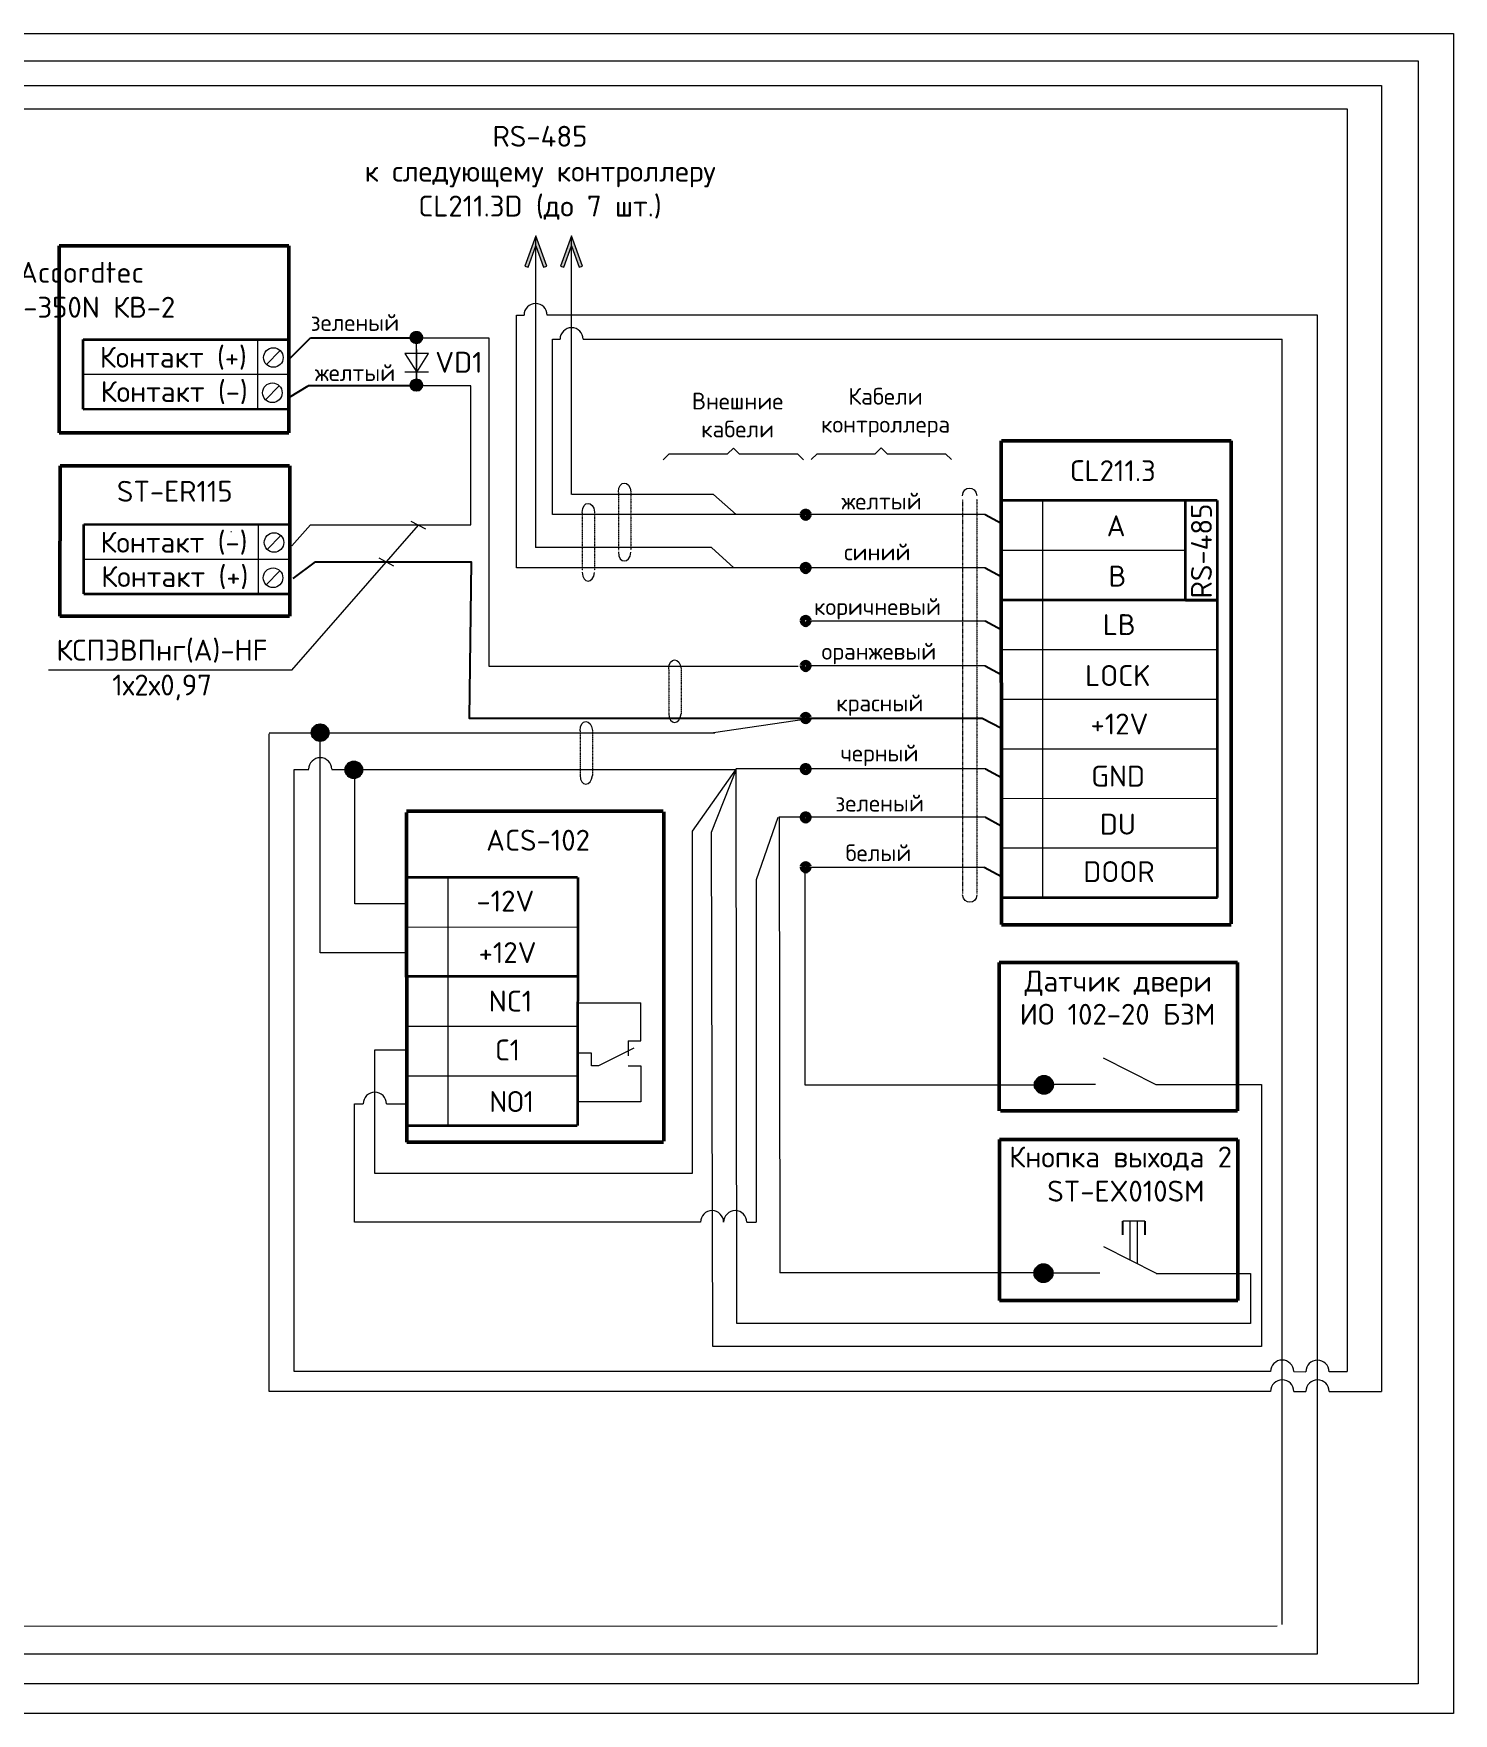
# Model space of a CAD drawing. Header units: millimetres. Extents: x -197802 to 287448, y -91833 to 169529.
# Drawn here: x -4239 to 12723, y 140908 to 160976 of the extents above; entities that cross this region are included whole.
import ezdxf

# ---------------------------------------------------------------- set-up
doc = ezdxf.new("R2010")
doc.units = ezdxf.units.MM
for name, pattern in [('AI-Linetype-1', [1.693333, 0.846667, -0.846667]), ('AI-Linetype-11', [2.469444, 1.058333, -1.411111]), ('AI-Linetype-12', [2.469444, 1.058333, -1.411111]), ('AI-Linetype-2', [2.469444, 1.058333, -1.411111]), ('AI-Linetype-7', [2.469444, 1.058333, -1.411111]), ('AI-Linetype-8', [2.469444, 1.058333, -1.411111])]:
    doc.linetypes.add(name, pattern=pattern)
doc.layers.add('СКУД', color=7, linetype='Continuous')
doc.layers.add('Слой 1', color=7, linetype='Continuous')
doc.styles.get("Standard").update_dxf_attribs({"font": 'arial.ttf'})

# ---------------------------------------------------------------- blocks, each defined once
blk = doc.blocks.new('block 4')
at = {"layer": 'Слой 1'}
h = blk.add_hatch(color=7, dxfattribs=at)
h.dxf.hatch_style = 2
h.paths.add_polyline_path([(147.155, -98.653), (147.215, -98.819), (146.13, -99.214), (147.215, -99.609), (147.155, -99.775), (145.614, -99.214)])
at = {"layer": 'Слой 1', "lineweight": 0}
blk.add_lwpolyline([(147.155, -98.653), (147.215, -98.819), (146.13, -99.214), (147.215, -99.609), (147.155, -99.775), (145.614, -99.214), (147.155, -98.653)], dxfattribs=at)

msp = doc.modelspace()

# ---------------------------------------------------------------- hatches: boundary and pattern name
at = {"layer": 'СКУД', "lineweight": 18, "true_color": 0x000000}
h = msp.add_hatch(dxfattribs=at)
h.set_pattern_fill('ANGLE', color=18, scale=0.64, angle=90)
h.set_pattern_definition([(90, (-28523.1786, 150577.213), (-4.4704, 1e-15), [3.2512, -1.2192]), (180, (-28523.1786, 150577.213), (-2e-15, -4.4704), [3.2512, -1.2192])])
h.paths.add_polyline_path([(335, 157415), (335, 157345), (335, 157275, 0.999967)])
h.paths.add_polyline_path([(265, 157345, 0.414214), (335, 157275), (335, 157345)])
h.paths.add_polyline_path([(265, 157345), (335, 157345), (335, 157415, 0.414233)])
h = msp.add_hatch(dxfattribs=at)
h.set_pattern_fill('ANGLE', color=18, scale=0.64, angle=90)
h.set_pattern_definition([(90, (-28523.1786, 150009.741), (-4.4704, 1e-15), [3.2512, -1.2192]), (180, (-28523.1786, 150009.741), (-2e-15, -4.4704), [3.2512, -1.2192])])
h.paths.add_polyline_path([(335, 156847), (335, 156777), (335, 156708, 0.999967)])
h.paths.add_polyline_path([(265, 156777, 0.414214), (335, 156708), (335, 156777)])
h.paths.add_polyline_path([(265, 156777), (335, 156777), (335, 156847, 0.414233)])
h = msp.add_hatch(dxfattribs=at)
h.set_pattern_fill('ANGLE', color=18, scale=0.924)
h.set_pattern_definition([(0, (-32790.841, 194288.032), (0, 6.45414), [4.69392, -1.76022]), (90, (-32790.841, 194288.032), (-6.45414, 4e-16), [4.69392, -1.76022])])
h.paths.add_polyline_path([(-916, 152624), (-816, 152624), (-715, 152624, -0.999967)])
h.paths.add_polyline_path([(-816, 152725, -0.414214), (-715, 152624), (-816, 152624)])
h.paths.add_polyline_path([(-816, 152725), (-816, 152624), (-916, 152624, -0.414233)])
h = msp.add_hatch(dxfattribs=at)
h.set_pattern_fill('ANGLE', color=18, scale=0.924)
h.set_pattern_definition([(0, (-32388.4823, 193843.685), (0, 6.45414), [4.69392, -1.76022]), (90, (-32388.4823, 193843.685), (-6.45414, 4e-16), [4.69392, -1.76022])])
h.paths.add_polyline_path([(-514, 152180), (-413, 152180), (-313, 152180, -0.999967)])
h.paths.add_polyline_path([(-413, 152280, -0.414214), (-313, 152180), (-413, 152180)])
h.paths.add_polyline_path([(-413, 152280), (-413, 152180), (-514, 152180, -0.414233)])
h = msp.add_hatch(dxfattribs=at)
h.set_pattern_fill('ANGLE', color=18)
h.set_pattern_definition([(0, (-2743.671, 193507.992), (0, 6.985), [5.08, -1.905]), (90, (-2743.671, 193507.992), (-6.985, 4e-16), [5.08, -1.905])])
h.paths.add_polyline_path([(7940, 148417), (7831, 148417), (7722, 148417, 0.999967)])
h.paths.add_polyline_path([(7831, 148526, 0.414214), (7722, 148417), (7831, 148417)])
h.paths.add_polyline_path([(7831, 148526), (7831, 148417), (7940, 148417, 0.414233)])
h = msp.add_hatch(dxfattribs=at)
h.set_pattern_fill('ANGLE', color=18)
h.set_pattern_definition([(0, (-2748.429, 191257.6915), (0, 6.985), [5.08, -1.905]), (90, (-2748.429, 191257.6915), (-6.985, 4e-16), [5.08, -1.905])])
h.paths.add_polyline_path([(7935, 146167), (7826, 146167), (7717, 146167, 0.999967)])
h.paths.add_polyline_path([(7826, 146276, 0.414214), (7717, 146167), (7826, 146167)])
h.paths.add_polyline_path([(7826, 146276), (7826, 146167), (7935, 146167, 0.414233)])

# ---------------------------------------------------------------- linework, layer by layer
at = {"lineweight": 50}
for p, q in [((-3934, 158442), (-3934, 156205)), ((-1188, 158442), (-1188, 156205)), ((7322, 156109), (7324, 150332)), ((10068, 156109), (10067, 150340)), ((-3923, 155813), (-3925, 154015)), ((-1179, 155813), (-1179, 154015)), ((217, 151672), (219, 147732)), ((3291, 151679), (3291, 147744)), ((7297, 149878), (7298, 148107)), ((10143, 149878), (10144, 148107)), ((7302, 147762), (7301, 145840)), ((10149, 147762), (10148, 145841))]:
    msp.add_line(p, q, dxfattribs=at)
at = {"color": 251, "lineweight": 18, "true_color": 0x636466}
for p, q in [((269, 155151), (443, 155058)), ((-113, 154711), (62, 154617)), ((9037, 146787), (8774, 146787))]:
    msp.add_line(p, q, dxfattribs=at)
at = {"lineweight": 18}
msp.add_line((8499, 146166), (7820, 146166), dxfattribs=at)
for points in [[(9169, 148422), (10432, 148422), (10432, 145290), (3876, 145290), (3860, 151436), (4154, 152182)], [(9171, 146161), (10299, 146161), (10299, 145564), (4164, 145564), (4156, 152189), (4156, 152189)]]:
    msp.add_lwpolyline(points, dxfattribs=at)
at = {"layer": 'СКУД', "color": 1, "lineweight": 18}
for p, q in [((-18516, 160355), (11864, 160354)), ((11864, 160354), (11864, 144754)), ((-1425, 144754), (-1425, 152612)), ((-1423, 152624), (3898, 152624)), ((10540, 144755), (-1425, 144754)), ((10816, 144755), (10962, 144754)), ((11238, 144755), (11864, 144754))]:
    msp.add_line(p, q, dxfattribs=at)
at = {"layer": 'СКУД', "color": 241, "lineweight": 18, "true_color": 0xf7abae}
for p, q in [((-18516, 160077), (11455, 160077)), ((11455, 160077), (11455, 144991)), ((-1125, 152186), (-952, 152186)), ((-1125, 144991), (-1125, 152186)), ((-676, 152186), (4153, 152186)), ((10540, 144991), (-1125, 144991)), ((10815, 144991), (10961, 144990)), ((11237, 144991), (11455, 144991))]:
    msp.add_line(p, q, dxfattribs=at)
at = {"layer": 'СКУД', "color": 5, "lineweight": 18}
for p, q in [((1531, 157614), (1621, 157614)), ((3858, 154835), (1759, 154835)), ((4128, 154595), (3858, 154835))]:
    msp.add_line(p, q, dxfattribs=at)
at = {"layer": 'СКУД', "color": 3}
for p, q in [((-1187, 157087), (-932, 157343)), ((-932, 157343), (295, 157343)), ((7135, 151614), (7322, 151512))]:
    msp.add_line(p, q, dxfattribs=at)
at = {"layer": 'СКУД', "color": 7, "lineweight": 18}
for p, q in [((335, 157335), (335, 157345)), ((-1291, 157189), (-1457, 157023)), ((335, 157088), (335, 156777)), ((-1303, 156768), (-1468, 156602)), ((-1283, 154979), (-1449, 154813)), ((-1295, 154558), (-1461, 154392)), ((6860, 150706), (6860, 150702))]:
    msp.add_line(p, q, dxfattribs=at)
at = {"layer": 'СКУД', "color": 18, "lineweight": 18, "true_color": 0x000000}
for p, q in [((335, 157261), (335, 157345)), ((-1876, 155022), (-1884, 155022)), ((-1155, 153370), (358, 155105)), ((-1155, 153371), (-4059, 153371))]:
    msp.add_line(p, q, dxfattribs=at)
at = {"layer": 'СКУД', "color": 40, "lineweight": 18, "true_color": 0xf8d731}
for p, q in [((1961, 157324), (2052, 157324)), ((2327, 157324), (10678, 157324)), ((10678, 141970), (10678, 157324)), ((3884, 155470), (2191, 155470)), ((4154, 155231), (3884, 155470)), ((-11149, 141950), (10617, 141954))]:
    msp.add_line(p, q, dxfattribs=at)
at = {"layer": 'СКУД', "color": 30, "true_color": 0xf8991e}
for p, q in [((-1182, 156633), (-959, 156767)), ((-959, 156770), (312, 156770))]:
    msp.add_line(p, q, dxfattribs=at)
at = {"layer": 'СКУД', "color": 40, "true_color": 0xf8d731}
msp.add_line((7128, 155231), (7319, 155126), dxfattribs=at)
at = {"layer": 'СКУД', "color": 5}
msp.add_line((7128, 154595), (7319, 154491), dxfattribs=at)
at = {"layer": 'СКУД', "color": 7, "lineweight": 35}
msp.add_line((9521, 154209), (9902, 154209), dxfattribs=at)
at = {"layer": 'СКУД', "color": 34}
msp.add_line((7128, 153962), (7319, 153858), dxfattribs=at)
at = {"layer": 'СКУД', "color": 30, "true_color": 0xf26722}
msp.add_line((7128, 153424), (7319, 153320), dxfattribs=at)
at = {"layer": 'СКУД', "color": 1}
msp.add_line((7094, 152797), (7323, 152677), dxfattribs=at)
at = {"layer": 'СКУД', "color": 18, "true_color": 0x000000}
msp.add_line((7135, 152191), (7325, 152087), dxfattribs=at)
at = {"layer": 'СКУД', "color": 3, "lineweight": 18}
for p, q in [((4653, 151610), (4393, 150865)), ((4393, 150865), (4393, 146775)), ((-405, 146775), (-405, 148190)), ((-405, 148190), (-300, 148190)), ((-24, 148190), (218, 148190)), ((3729, 146776), (-405, 146775)), ((4281, 146776), (4393, 146776))]:
    msp.add_line(p, q, dxfattribs=at)
at = {"layer": 'СКУД', "color": 7}
msp.add_line((7116, 151016), (7324, 150905), dxfattribs=at)
at = {"layer": 'СКУД', "color": 1, "lineweight": 18}
for points in [[(-20495, 153819), (-20809, 153819), (-20809, 160976), (12723, 160976), (12723, 140908), (-10927, 140908)], [(4993, 152786), (3883, 152624)], [(221, 149994), (-816, 149994), (-816, 152624)]]:
    msp.add_lwpolyline(points, dxfattribs=at)
at = {"layer": 'СКУД', "color": 241, "lineweight": 18, "true_color": 0xf7abae}
for points in [[(-19846, 153822), (-18652, 153822), (-18652, 160650), (12301, 160650), (12301, 141262), (-11108, 141262)], [(218, 150579), (-399, 150579), (-401, 152180)]]:
    msp.add_lwpolyline(points, dxfattribs=at)
at = {"layer": 'СКУД', "color": 5, "lineweight": 18}
for points in [[(1760, 154835), (1760, 158561)], [(1531, 154595), (1531, 157614)], [(11101, 141621), (11101, 141621), (11101, 157613), (1896, 157613), (1896, 157613), (1896, 157613)], [(340, 157343), (1201, 157343), (1201, 153419), (4897, 153419)], [(7128, 154595), (1531, 154595)], [(-11149, 141618), (11101, 141621)]]:
    msp.add_lwpolyline(points, dxfattribs=at)
at = {"layer": 'СКУД', "color": 40, "lineweight": 18, "true_color": 0xf8d731}
for points in [[(2189, 158191), (2189, 158561)], [(2189, 155470), (2189, 158191)], [(1961, 155231), (1961, 157324)], [(7128, 155231), (1961, 155231)]]:
    msp.add_lwpolyline(points, dxfattribs=at)
at = {"layer": 'СКУД', "color": 7, "lineweight": 50}
for points in [[(-3934, 158442), (-1190, 158442)], [(-1191, 156205), (-3934, 156206)], [(10067, 156109), (7323, 156109)], [(-3923, 155813), (-1180, 155813)], [(-1182, 154015), (-3925, 154016)], [(3281, 151685), (218, 151686)], [(7324, 150328), (10067, 150329)], [(7297, 149878), (10143, 149878)], [(10144, 148107), (7312, 148108)], [(219, 147732), (3285, 147732)], [(10148, 147762), (7302, 147762)], [(7300, 145840), (10148, 145841)]]:
    msp.add_lwpolyline(points, dxfattribs=at)
at = {"layer": 'СКУД', "color": 7, "lineweight": 18}
for points in [[(335, 156788), (335, 157345)], [(335, 157201), (335, 157341)], [(481, 157156), (195, 157156)], [(195, 157156), (338, 156932)], [(335, 157201), (335, 156915)], [(338, 156932), (481, 157156)], [(481, 156932), (195, 156932)], [(4975, 151017), (7116, 151017)], [(4975, 151017), (4975, 148415), (4975, 148415)], [(4976, 148415), (4976, 148415), (4976, 148415), (6950, 148415), (6950, 148416), (7828, 148416)]]:
    msp.add_lwpolyline(points, dxfattribs=at)
at = {"layer": 'СКУД', "color": 7, "lineweight": 35}
for points in [[(-3646, 156491), (-3646, 157323)], [(-3646, 157323), (-1189, 157323)], [(-3646, 156491), (-1202, 156492)], [(9902, 155396), (7335, 155397)], [(9521, 154209), (9521, 155392)], [(9902, 155396), (9902, 150655)], [(-3638, 155113), (-1181, 155114)], [(-3638, 154281), (-3638, 155113)], [(-3638, 154281), (-1194, 154282)], [(9902, 154209), (7335, 154209)], [(2260, 150894), (220, 150894)], [(2262, 150894), (2261, 147933)], [(7324, 150655), (9903, 150654)], [(2257, 149710), (217, 149711)], [(219, 147933), (2257, 147933)]]:
    msp.add_lwpolyline(points, dxfattribs=at)
at = {"layer": 'СКУД', "color": 7, "lineweight": 9}
for points in [[(-1564, 157325), (-1564, 156494)], [(-1188, 156903), (-3649, 156903)], [(7816, 155395), (7816, 150658)], [(-1556, 155116), (-1556, 154284)], [(7323, 154805), (9521, 154804)], [(-1180, 154694), (-3641, 154694)], [(7323, 154212), (9521, 154211)], [(7323, 153618), (9902, 153617)], [(7323, 153024), (9903, 153024)], [(7328, 152433), (9901, 152432)], [(7328, 151840), (9905, 151839)], [(7324, 151248), (9903, 151247)], [(218, 150896), (2260, 150891)], [(712, 150891), (711, 147937)], [(218, 150303), (2266, 150302)], [(223, 149711), (2260, 149711)], [(3017, 149394), (2259, 149394)], [(3017, 148941), (3017, 149397)], [(224, 149118), (2265, 149118)], [(2863, 148941), (3017, 148941)], [(2863, 148941), (3017, 148941)], [(2863, 148941), (2863, 148762)], [(2426, 148796), (2262, 148796)], [(2426, 148642), (2426, 148796)], [(2931, 148856), (2512, 148642)], [(219, 148526), (2265, 148526)], [(2512, 148642), (2426, 148642)], [(2512, 148642), (2426, 148642)], [(2863, 148642), (3017, 148642)], [(2863, 148642), (3017, 148642)], [(3017, 148642), (3017, 148213)], [(3017, 148215), (2261, 148215)]]:
    msp.add_lwpolyline(points, dxfattribs=at)
at = {"layer": 'СКУД', "color": 9, "lineweight": 18, "true_color": 0xd19cc7}
msp.add_lwpolyline([(-1154, 154855), (-930, 155107), (984, 155107), (984, 156768), (340, 156768)], dxfattribs=at)
at = {"layer": 'СКУД', "color": 7, "lineweight": 13}
for points in [[(3283, 155882), (3355, 155954)], [(3355, 155954), (4050, 155954)], [(4050, 155954), (4121, 156025)], [(4121, 156025), (4192, 155954)], [(4192, 155954), (4887, 155954)], [(4887, 155954), (4959, 155882)], [(5050, 155886), (5122, 155957)], [(5122, 155957), (5817, 155957)], [(5817, 155957), (5888, 156028)], [(5888, 156028), (5959, 155957)], [(5959, 155957), (6654, 155957)], [(6654, 155957), (6726, 155886)]]:
    msp.add_lwpolyline(points, dxfattribs=at)
at = {"layer": 'СКУД', "color": 7, "linetype": 'AI-Linetype-11', "lineweight": 9}
for points in [[(2749, 155496), (2749, 154803)], [(2316, 155254), (2316, 154561)]]:
    msp.add_lwpolyline(points, dxfattribs=at)
at = {"layer": 'СКУД', "color": 7, "linetype": 'AI-Linetype-12', "lineweight": 9}
for points in [[(2896, 155501), (2896, 154808)], [(2463, 155259), (2463, 154566)]]:
    msp.add_lwpolyline(points, dxfattribs=at)
at = {"layer": 'СКУД', "color": 7, "linetype": 'AI-Linetype-1', "lineweight": 9}
msp.add_lwpolyline([(6860, 155411), (6860, 150706)], dxfattribs=at)
at = {"layer": 'СКУД', "color": 7, "linetype": 'AI-Linetype-2', "lineweight": 9}
msp.add_lwpolyline([(7028, 155415), (7028, 150702)], dxfattribs=at)
at = {"layer": 'СКУД', "color": 1}
msp.add_lwpolyline([(-1138, 154466), (-869, 154666), (987, 154666), (966, 152796), (7095, 152796)], dxfattribs=at)
at = {"layer": 'СКУД', "color": 34, "lineweight": 18}
msp.add_lwpolyline([(5029, 153962), (7128, 153962)], dxfattribs=at)
at = {"layer": 'СКУД', "color": 7, "linetype": 'AI-Linetype-7', "lineweight": 9}
for points in [[(3350, 153384), (3350, 152849)], [(2290, 152647), (2290, 152112)]]:
    msp.add_lwpolyline(points, dxfattribs=at)
at = {"layer": 'СКУД', "color": 7, "linetype": 'AI-Linetype-8', "lineweight": 9}
for points in [[(3497, 153388), (3497, 152843)], [(2437, 152651), (2437, 152106)]]:
    msp.add_lwpolyline(points, dxfattribs=at)
at = {"layer": 'СКУД', "color": 30, "lineweight": 18, "true_color": 0xf26722}
msp.add_lwpolyline([(7128, 153424), (4986, 153424)], dxfattribs=at)
at = {"layer": 'СКУД', "color": 18, "lineweight": 18, "true_color": 0x000000}
for points in [[(4156, 152191), (3629, 151447), (3629, 147357), (-161, 147357), (-161, 148835), (224, 148835)], [(7135, 152191), (4156, 152191)], [(8539, 148741), (9169, 148422)], [(8448, 148422), (7847, 148422)], [(8862, 146325), (8862, 146787)], [(8950, 146277), (8950, 146787)], [(8543, 146484), (9173, 146166)]]:
    msp.add_lwpolyline(points, dxfattribs=at)
at = {"layer": 'СКУД', "color": 3, "lineweight": 18}
for points in [[(7135, 151614), (4665, 151614)], [(4667, 151612), (4675, 146170)], [(7819, 146169), (4677, 146169)]]:
    msp.add_lwpolyline(points, dxfattribs=at)
at = {"layer": 'СКУД', "color": 18, "lineweight": 25, "true_color": 0x000000}
for points in [[(8774, 146625), (8774, 146787)], [(9037, 146787), (9037, 146625)]]:
    msp.add_lwpolyline(points, dxfattribs=at)
at = {"layer": 'СКУД', "color": 18, "true_color": 0x000000}
for centre, radius in [((335, 157345), 69.7), ((335, 156777), 69.7), ((-816, 152624), 101), ((-413, 152180), 101), ((7831, 148417), 109), ((7826, 146167), 109)]:
    msp.add_circle(centre, radius, dxfattribs=at)
at = {"layer": 'СКУД', "color": 7, "lineweight": 18}
for centre, radius in [((335, 157345), 40.5), ((335, 157345), 40.5), ((-1374, 157106), 117), ((-1386, 156685), 117), ((335, 156777), 40.5), ((335, 156777), 40.5), ((-1366, 154896), 117), ((-1378, 154475), 117)]:
    msp.add_circle(centre, radius, dxfattribs=at)
at = {"layer": 'СКУД', "color": 5, "lineweight": 18}
msp.add_arc((1759, 157614), 138, 0, 180, dxfattribs=at)
at = {"layer": 'СКУД', "color": 40, "lineweight": 18, "true_color": 0xf8d731}
msp.add_arc((2189, 157324), 138, 0, 180, dxfattribs=at)
at = {"layer": 'СКУД', "color": 241, "lineweight": 18, "true_color": 0xf7abae}
for centre in [(-815, 152187), (10677, 144991), (11099, 144990)]:
    msp.add_arc(centre, 138, 0, 180, dxfattribs=at)
at = {"layer": 'СКУД', "color": 3, "lineweight": 18}
for centre in [(-162, 148190), (3867, 146776), (4143, 146776)]:
    msp.add_arc(centre, 138, 0, 180, dxfattribs=at)
at = {"layer": 'СКУД', "color": 1, "lineweight": 18}
for centre in [(10678, 144755), (11100, 144754)]:
    msp.add_arc(centre, 138, 0, 180, dxfattribs=at)
at = {"layer": 'СКУД', "color": 7, "lineweight": 9}
for points in [[(2749, 155496), (2748, 155644), (2886, 155639), (2896, 155501)], [(6860, 155453), (6859, 155580), (7019, 155575), (7028, 155458)], [(2316, 155254), (2315, 155402), (2453, 155397), (2463, 155259)], [(2749, 154785), (2748, 154637), (2886, 154642), (2896, 154780)], [(2316, 154543), (2315, 154395), (2453, 154401), (2463, 154539)], [(3350, 153384), (3348, 153532), (3486, 153526), (3497, 153388)], [(2290, 152647), (2288, 152795), (2426, 152789), (2437, 152651)], [(3350, 152855), (3348, 152707), (3486, 152712), (3497, 152851)], [(2290, 152118), (2288, 151970), (2426, 151975), (2437, 152114)], [(7028, 150687), (7026, 150565), (6869, 150571), (6860, 150687)]]:
    msp.add_open_spline(points, degree=3, dxfattribs=at)
at = {"layer": 'СКУД', "color": 7, "lineweight": 70}
for points, knots in [([(5027, 155233), (5022, 155253), (5006, 155268), (4986, 155268), (4961, 155268), (4945, 155253), (4945, 155233)], [0, 0, 0, 0, 1, 1, 1, 2, 2, 2, 2]), ([(4945, 155233), (4945, 155233), (4945, 155233), (4945, 155228), (4945, 155207), (4961, 155187), (4986, 155187), (5006, 155187), (5027, 155207), (5027, 155228), (5027, 155233), (5027, 155233), (5027, 155233)], [0, 0, 0, 0, 1, 1, 1, 2, 2, 2, 3, 3, 3, 4, 4, 4, 4]), ([(5027, 154597), (5022, 154618), (5006, 154633), (4986, 154633), (4961, 154633), (4945, 154618), (4945, 154597)], [0, 0, 0, 0, 1, 1, 1, 2, 2, 2, 2]), ([(4945, 154597), (4945, 154597), (4945, 154597), (4945, 154592), (4945, 154572), (4961, 154551), (4986, 154551), (5006, 154551), (5027, 154572), (5027, 154592), (5027, 154597), (5027, 154597), (5027, 154597)], [0, 0, 0, 0, 1, 1, 1, 2, 2, 2, 3, 3, 3, 4, 4, 4, 4]), ([(5027, 153964), (5022, 153985), (5006, 154000), (4986, 154000), (4961, 154000), (4945, 153985), (4945, 153964)], [0, 0, 0, 0, 1, 1, 1, 2, 2, 2, 2]), ([(4945, 153964), (4945, 153964), (4945, 153964), (4945, 153959), (4945, 153939), (4961, 153918), (4986, 153918), (5006, 153918), (5027, 153939), (5027, 153959), (5027, 153964), (5027, 153964), (5027, 153964)], [0, 0, 0, 0, 1, 1, 1, 2, 2, 2, 3, 3, 3, 4, 4, 4, 4]), ([(5027, 153426), (5022, 153447), (5006, 153462), (4986, 153462), (4961, 153462), (4945, 153447), (4945, 153426)], [0, 0, 0, 0, 1, 1, 1, 2, 2, 2, 2]), ([(4945, 153426), (4945, 153426), (4945, 153426), (4945, 153421), (4945, 153401), (4961, 153380), (4986, 153380), (5006, 153380), (5027, 153401), (5027, 153421), (5027, 153426), (5027, 153426), (5027, 153426)], [0, 0, 0, 0, 1, 1, 1, 2, 2, 2, 3, 3, 3, 4, 4, 4, 4]), ([(5027, 152804), (5022, 152825), (5006, 152840), (4986, 152840), (4961, 152840), (4945, 152825), (4945, 152804)], [0, 0, 0, 0, 1, 1, 1, 2, 2, 2, 2]), ([(4945, 152804), (4945, 152804), (4945, 152804), (4945, 152799), (4945, 152779), (4961, 152758), (4986, 152758), (5006, 152758), (5027, 152779), (5027, 152799), (5027, 152804), (5027, 152804), (5027, 152804)], [0, 0, 0, 0, 1, 1, 1, 2, 2, 2, 3, 3, 3, 4, 4, 4, 4]), ([(5027, 152193), (5022, 152214), (5006, 152229), (4986, 152229), (4961, 152229), (4945, 152214), (4945, 152193)], [0, 0, 0, 0, 1, 1, 1, 2, 2, 2, 2]), ([(4945, 152193), (4945, 152193), (4945, 152193), (4945, 152188), (4945, 152168), (4961, 152147), (4986, 152147), (5006, 152147), (5027, 152168), (5027, 152188), (5027, 152193), (5027, 152193), (5027, 152193)], [0, 0, 0, 0, 1, 1, 1, 2, 2, 2, 3, 3, 3, 4, 4, 4, 4]), ([(5027, 151616), (5022, 151637), (5006, 151652), (4986, 151652), (4961, 151652), (4945, 151637), (4945, 151616)], [0, 0, 0, 0, 1, 1, 1, 2, 2, 2, 2]), ([(4945, 151616), (4945, 151616), (4945, 151616), (4945, 151611), (4945, 151591), (4961, 151570), (4986, 151570), (5006, 151570), (5027, 151591), (5027, 151611), (5027, 151616), (5027, 151616), (5027, 151616)], [0, 0, 0, 0, 1, 1, 1, 2, 2, 2, 3, 3, 3, 4, 4, 4, 4]), ([(5027, 151021), (5022, 151041), (5006, 151057), (4986, 151057), (4961, 151057), (4945, 151041), (4945, 151021)], [0, 0, 0, 0, 1, 1, 1, 2, 2, 2, 2]), ([(4945, 151021), (4945, 151021), (4945, 151021), (4945, 151016), (4945, 150995), (4961, 150975), (4986, 150975), (5006, 150975), (5027, 150995), (5027, 151016), (5027, 151021), (5027, 151021), (5027, 151021)], [0, 0, 0, 0, 1, 1, 1, 2, 2, 2, 3, 3, 3, 4, 4, 4, 4])]:
    msp.add_open_spline(points, degree=3, knots=knots, dxfattribs=at)

# ---------------------------------------------------------------- block references
at = {"layer": 'СКУД', "xscale": -235.2, "yscale": 235.2, "zscale": 235.2, "rotation": 90}
msp.add_blockref('block 4', (-21574, 192809), dxfattribs=at)
at = {"layer": 'СКУД', "color": 40, "lineweight": 18, "true_color": 0xf8d731, "xscale": -235.2, "yscale": 235.2, "zscale": 235.2, "rotation": 90}
msp.add_blockref('block 4', (-21147, 192809), dxfattribs=at)

# ---------------------------------------------------------------- texts
at = {"color": 32, "lineweight": 18, "true_color": 0xcd6928, "insert": (-4349, 153735), "char_height": 250, "attachment_point": 1}
msp.add_mtext_dynamic_manual_height_columns('\\pxqc,t9;{\\fISOCPEUR|b0|i0|c204|p34;\\C256;КСПЭВПнг(А)-HF 1х2х0,97 }', width=3289.44, gutter_width=66.8, heights=[1225], dxfattribs=at)
at = {"layer": 'СКУД', "color": 7}
for s, insert, char_height, width, attachment_point in [('\\pxqc;{\\fISOCPEUR|b0|i0|c204|p34;RS-485 \\Pк следующему контроллеру \\PCL211.3D (до 7 шт.)}', (-1832, 158751), 250, 7285.87, 7), ('{\\fISOCPEUR|b0|i0|c204|p34;VD\\fISOCPEUR|b0|i0|c0|p34;1}', (560, 156924), 250, 115.22, 7), ('\\pxqc;{\\fISOCPEUR|b0|i0|c204|p34;Кабели ^Jконтроллера}', (6784, 156155), 200, 1690.98, 9), ('\\pxqc;{\\fISOCPEUR|b0|i0|c204|p34;Внешние ^Jкабели}', (5017, 156152), 200, 1690.98, 9), ('\\pxqc;{\\fISOCPEUR|b0|i0|c204|p34;Датчик двери}', (9946, 149462), 250, 2452.5, 9), ('{\\fISOCPEUR|b0|i0|c204|p34;Кнопка выхода 2}', (7416, 147390), 250, 2870.69, 7)]:
    msp.add_mtext(s, dxfattribs=dict(at, insert=insert, char_height=char_height, width=width, attachment_point=attachment_point))
for s, insert, char_height, attachment_point in [('\\pxqc;{\\fISOCPEUR|b0|i0|c0|p34;Accordtec ^JML-350N \\fISOCPEUR|b0|i0|c204|p34;КВ-2}', (-2547, 157581), 250, 9), ('{\\fISOCPEUR|b0|i0|c204|p34;зеленый}', (129, 157424), 200, 9), ('{\\fISOCPEUR|b0|i0|c204|p34;Контакт \\fISOCPEUR|b0|i0|c0|p34;(\\fISOCPEUR|b0|i0|c204|p34;+\\fISOCPEUR|b0|i0|c0|p34;)}', (-1691, 156960), 250, 9), ('{\\fISOCPEUR|b0|i0|c204|p34;желтый}', (82, 156825), 200, 9), ('{\\fISOCPEUR|b0|i0|c204|p34;Контакт\\fISOCPEUR|b0|i0|c0|p34; (\\fISOCPEUR|b0|i0|c204|p34;-\\fISOCPEUR|b0|i0|c0|p34;)}', (-1680, 156550), 250, 9), ('{\\fISOCPEUR|b0|i0|c0|p34;ST-ER115}', (-1861, 155383), 250, 9), ('{\\fISOCPEUR|b0|i0|c204|p34;желтый}', (6372, 155290), 200, 9), ('{\\fISOCPEUR|b0|i0|c204|p34;Контакт \\fISOCPEUR|b0|i0|c0|p34;(\\fISOCPEUR|b0|i0|c204|p34;-\\fISOCPEUR|b0|i0|c0|p34;)}', (-1683, 154750), 250, 9), ('{\\fISOCPEUR|b0|i0|c204|p34;синий}', (6238, 154683), 200, 9), ('{\\fISOCPEUR|b0|i0|c204|p34;Контакт\\fISOCPEUR|b0|i0|c0|p34; (\\fISOCPEUR|b0|i0|c204|p34;+\\fISOCPEUR|b0|i0|c0|p34;)}', (-1673, 154340), 250, 9), ('{\\fISOCPEUR|b0|i0|c204|p34;коричневый\\fISOCPEUR|b0|i0|c0|p34;\\H0.01199x;*\\H0.65x; }', (6603, 153976), 200, 9), ('{\\fISOCPEUR|b0|i0|c204|p34;оранжевый }', (6545, 153442), 200, 9), ('{\\fISOCPEUR|b0|i0|c204|p34;красный}', (6392, 152825), 200, 9), ('{\\fISOCPEUR|b0|i0|c204|p34;черный}', (6333, 152226), 200, 9), ('{\\fISOCPEUR|b0|i0|c204|p34;зеленый}', (6398, 151682), 200, 9), ('{\\fISOCPEUR|b0|i0|c204|p34;белый}', (6247, 151089), 200, 9), ('{\\fISOCPEUR|b0|i0|c204|p34;ИО 102-20 Б3М}', (9880, 149135), 250, 9), ('{\\fISOCPEUR|b0|i0|c0|p34;ST-EX010SM}', (7871, 147022), 250, 7)]:
    msp.add_mtext(s, dxfattribs=dict(at, insert=insert, char_height=char_height, attachment_point=attachment_point))
at = {"layer": 'СКУД', "color": 7, "char_height": 250}
for s, insert, attachment_point, rotation in [('{\\fISOCPEUR|b0|i0|c204|p34;С\\fISOCPEUR|b0|i0|c0|p34;L211.3}', (8149, 155629), 7, 359.9868), ('{\\fISOCPEUR|b0|i0|c0|p34;RS-485}', (9588, 155361), 3, 89.9868), ('{\\fISOCPEUR|b0|i0|c204|p34;А}', (8581, 154970), 7, 359.9868), ('{\\fISOCPEUR|b0|i0|c204|p34;В}', (8603, 154370), 7, 359.9868), ('{\\fISOCPEUR|b0|i0|c0|p34;LB}', (8535, 153790), 7, 359.9868), ('{\\fISOCPEUR|b0|i0|c0|p34;LOCK}', (8323, 153182), 7, 359.9868), ('{\\fISOCPEUR|b0|i0|c204|p34;+12V}', (8388, 152603), 7, 359.9868), ('{\\fISOCPEUR|b0|i0|c204|p34;GND}', (8396, 151980), 7, 359.9868), ('{\\fISOCPEUR|b0|i0|c0|p34;DU}', (8499, 151406), 7, 359.9868), ('{\\fISOCPEUR|b0|i0|c0|p34;ACS-102}', (1168, 151214), 7, 359.9868), ('{\\fISOCPEUR|b0|i0|c0|p34;DOOR}', (8302, 150839), 7, 359.9868), ('{\\fISOCPEUR|b0|i0|c204|p34;-12V}', (1052, 150487), 7, 359.9868), ('{\\fISOCPEUR|b0|i0|c204|p34;+12V}', (1078, 149872), 7, 359.9868), ('{\\fISOCPEUR|b0|i0|c0|p34;NC1}', (1199, 149292), 7, 359.9868), ('{\\fISOCPEUR|b0|i0|c204|p34;С1}', (1281, 148708), 7, 359.9868), ('{\\fISOCPEUR|b0|i0|c0|p34;N\\fISOCPEUR|b0|i0|c204|p34;О\\fISOCPEUR|b0|i0|c0|p34;1}', (1205, 148092), 7, 359.9868)]:
    msp.add_mtext(s, dxfattribs=dict(at, insert=insert, attachment_point=attachment_point, rotation=rotation))

doc.saveas('drawing.dxf')
